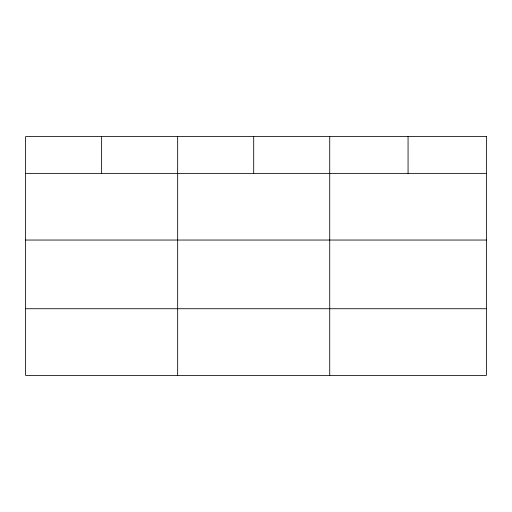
<?xml version="1.0" encoding="UTF-8"?>
<svg xmlns="http://www.w3.org/2000/svg" width="512" height="512" viewBox="0 0 512 512"><rect width="100%" height="100%" fill="white"/><g stroke="black" fill="none" stroke-linecap="round" stroke-linejoin="round"><path stroke-width="0.77" d="M25.6 173.376L486.4 173.376M25.6 240.045L486.4 240.045M25.6 308.73L486.4 308.73M408.064 136.602L408.064 173.376M329.728 136.602L329.728 375.398M253.696 136.602L253.696 173.376M177.664 136.602L177.664 375.398M101.632 136.602L101.632 173.376M486.4 136.602L25.6 136.602L25.6 375.398L486.4 375.398L486.4 136.602"/></g></svg>
